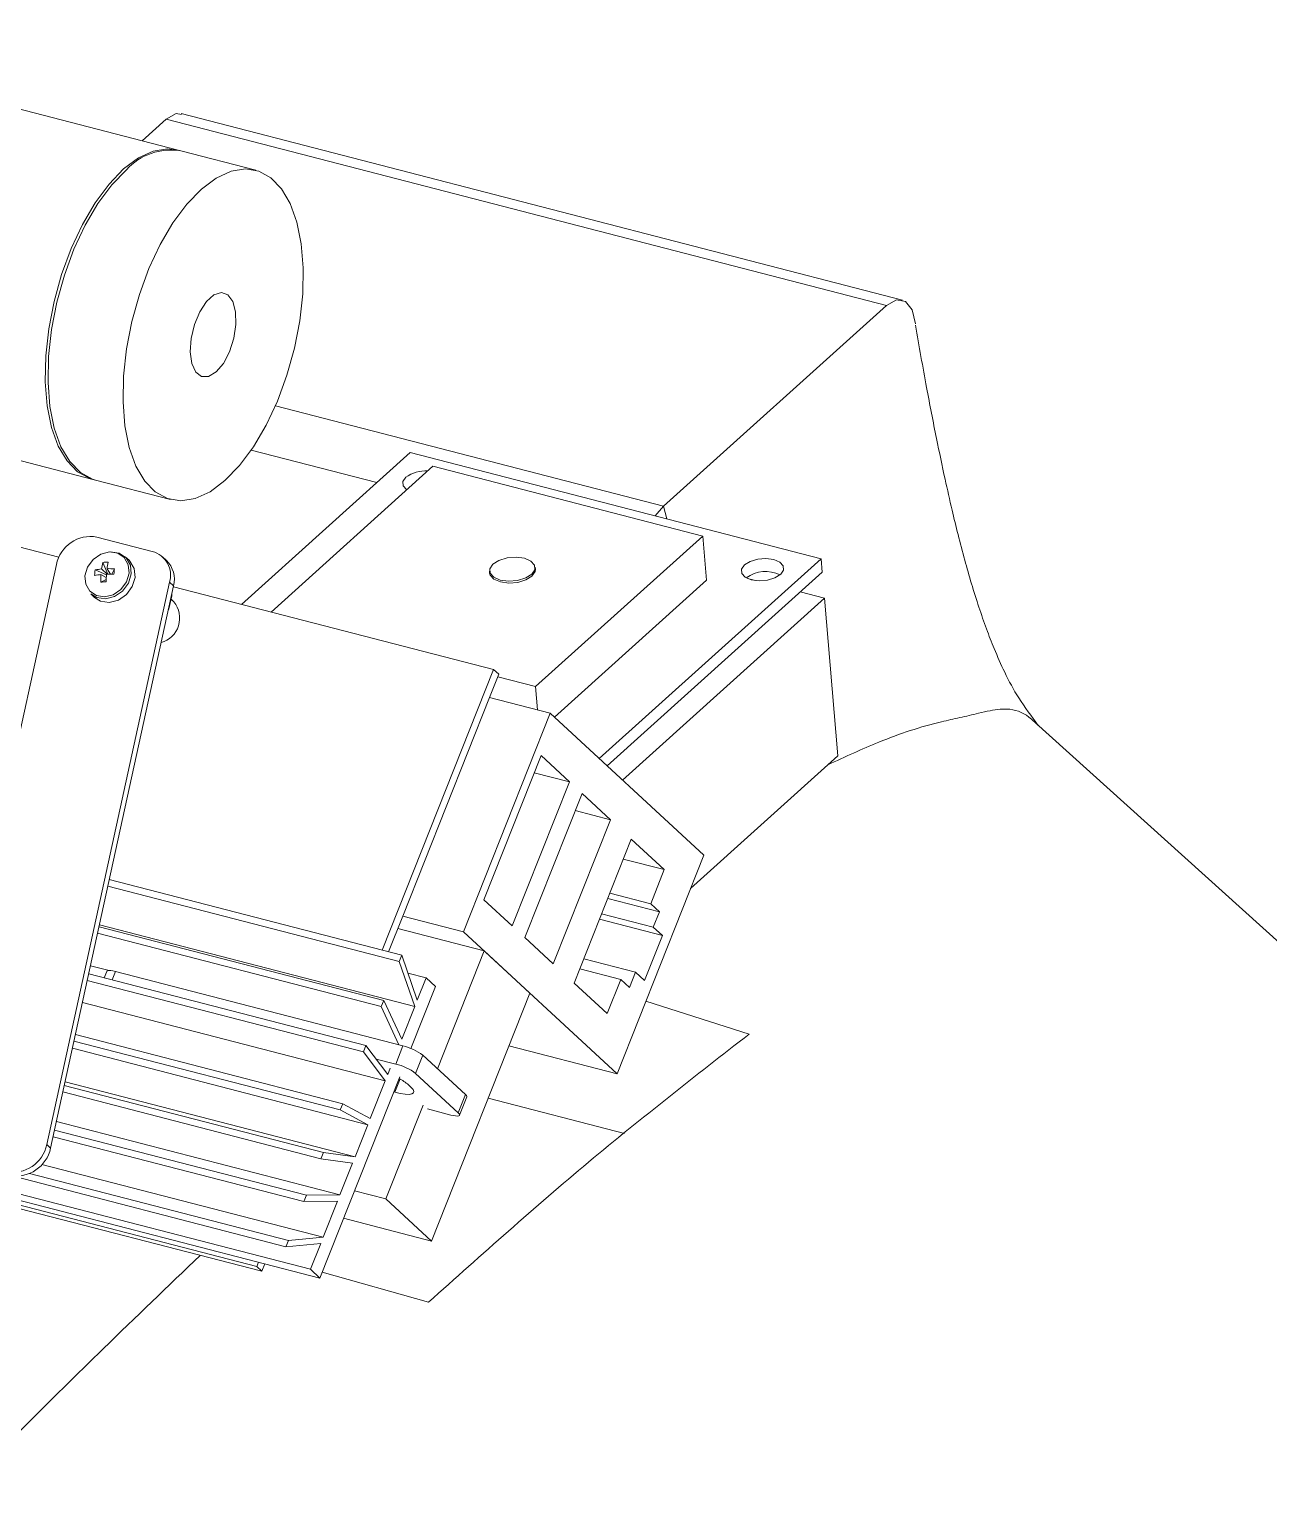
# Model space of a CAD drawing. Header units: inches. Extents: x 0 to 46.8, y 0 to 33.1.
# Drawn here: x 24.427 to 25.198, y 16.566 to 17.482 of the extents above; entities that cross this region are included whole.
import ezdxf

# ---------------------------------------------------------------- set-up
doc = ezdxf.new("R2010")
doc.units = ezdxf.units.IN
doc.header["$MEASUREMENT"] = 0

msp = doc.modelspace()

# ---------------------------------------------------------------- linework, layer by layer
at = {"color": 7, "linetype": 'Continuous', "lineweight": 15}
for p, q in [((24.51939, 17.40749), (24.22944, 17.48248)), ((24.96998, 17.31417), (24.52133, 17.43021)), ((24.51195, 17.42668), (24.49706, 17.41326)), ((24.95993, 17.31081), (24.51195, 17.42668)), ((24.56772, 17.39499), (24.52109, 17.40705)), ((24.95993, 17.31081), (24.82128, 17.18593)), ((24.17646, 17.27762), (24.46641, 17.20263)), ((24.82128, 17.18593), (24.57991, 17.24836)), ((24.66373, 17.2194), (24.55885, 17.12495)), ((24.643, 17.20073), (24.56493, 17.22092)), ((24.91926, 17.15331), (24.66373, 17.2194)), ((24.67789, 17.21086), (24.57723, 17.12019)), ((24.84576, 17.16744), (24.67789, 17.21086)), ((24.46811, 17.20219), (24.51473, 17.19013)), ((24.82128, 17.18593), (24.81611, 17.17999)), ((24.82128, 17.18593), (24.82325, 17.17814)), ((24.3952, 17.16727), (24.44532, 17.15431)), ((24.46894, 17.16683), (24.5034, 17.15792)), ((24.74177, 17.07378), (24.84576, 17.16744)), ((24.84576, 17.16744), (24.84811, 17.14005)), ((24.48892, 17.15238), (24.48653, 17.15459)), ((24.5122, 17.15223), (24.50978, 17.15447)), ((24.78135, 17.02911), (24.91926, 17.15331)), ((24.91926, 17.15331), (24.91997, 17.14504)), ((24.36736, 16.80019), (24.44378, 17.14979)), ((24.46786, 17.14634), (24.47488, 17.14336)), ((24.47147, 17.14346), (24.47478, 17.1417)), ((24.47529, 17.14367), (24.47184, 17.14695)), ((24.47268, 17.15102), (24.47582, 17.14368)), ((24.47528, 17.14715), (24.47743, 17.1437)), ((24.47985, 17.14703), (24.4783, 17.1437)), ((24.71302, 17.14561), (24.71313, 17.14442)), ((24.74162, 17.14686), (24.74152, 17.14806)), ((24.78624, 17.0246), (24.91997, 17.14504)), ((24.51417, 17.13869), (24.43775, 16.78909)), ((24.51659, 17.13645), (24.44016, 16.78685)), ((24.47139, 17.13882), (24.47472, 17.14042)), ((24.51659, 17.13645), (24.51417, 17.13869)), ((24.51647, 17.13591), (24.71563, 17.0844)), ((24.75352, 17.05486), (24.84811, 17.14005)), ((24.87857, 17.13981), (24.87355, 17.1411)), ((24.46514, 17.13146), (24.46753, 17.12925)), ((24.51686, 17.12647), (24.51525, 17.12796)), ((24.79586, 17.0157), (24.92137, 17.12874)), ((24.92137, 17.12874), (24.90622, 17.13266)), ((24.92137, 17.12874), (24.92978, 17.03078)), ((24.51368, 17.12215), (24.51322, 17.12105)), ((24.71563, 17.0844), (24.6464, 16.90992)), ((24.71882, 17.08145), (24.71314, 17.06712)), ((24.71882, 17.08145), (24.71563, 17.0844)), ((24.7182, 17.07988), (24.74177, 17.07378)), ((24.74177, 17.07378), (24.743, 17.0594)), ((24.71314, 17.06712), (24.65917, 16.93111)), ((24.71314, 17.06712), (24.75078, 17.05738)), ((24.75078, 17.05738), (24.69681, 16.92138)), ((24.84638, 16.96898), (24.75078, 17.05738)), ((25.50215, 16.64549), (25.05052, 17.0532)), ((24.74516, 17.03086), (24.70961, 16.94127)), ((24.76276, 17.01458), (24.74516, 17.03086)), ((24.83816, 16.94826), (24.92978, 17.03078)), ((24.72721, 16.92499), (24.76276, 17.01458)), ((24.74093, 17.02022), (24.76276, 17.01458)), ((24.77063, 17.0073), (24.73508, 16.91771)), ((24.78824, 16.99101), (24.77063, 17.0073)), ((24.76641, 16.99666), (24.78824, 16.99101)), ((24.75269, 16.90143), (24.78824, 16.99101)), ((24.80121, 16.97902), (24.76566, 16.88943)), ((24.82178, 16.96), (24.80121, 16.97902)), ((24.84638, 16.96898), (24.79241, 16.83297)), ((24.79628, 16.96659), (24.82178, 16.96)), ((24.81336, 16.93878), (24.82178, 16.96)), ((24.65849, 16.9068), (24.47666, 16.95382)), ((24.65694, 16.9029), (24.47577, 16.94975)), ((24.70961, 16.94127), (24.72721, 16.92499)), ((24.78657, 16.94213), (24.81874, 16.93381)), ((24.78786, 16.94537), (24.81336, 16.93878)), ((24.78276, 16.93252), (24.81492, 16.9242)), ((24.81874, 16.93381), (24.81336, 16.93878)), ((24.81492, 16.9242), (24.81874, 16.93381)), ((24.64733, 16.87869), (24.47025, 16.92449)), ((24.66659, 16.87489), (24.47049, 16.9256)), ((24.65917, 16.93111), (24.65035, 16.9089)), ((24.70979, 16.90938), (24.65606, 16.92327)), ((24.69681, 16.92138), (24.65917, 16.93111)), ((24.7814, 16.92908), (24.82061, 16.91894)), ((24.82061, 16.91894), (24.81492, 16.9242)), ((24.64578, 16.87479), (24.46936, 16.92042)), ((24.79241, 16.83297), (24.69681, 16.92138)), ((24.73508, 16.91771), (24.75269, 16.90143)), ((24.80953, 16.89101), (24.82061, 16.91894)), ((24.65849, 16.9068), (24.65694, 16.9029)), ((24.66814, 16.87879), (24.65849, 16.9068)), ((24.68074, 16.83618), (24.70979, 16.90938)), ((24.70979, 16.90938), (24.73815, 16.88315)), ((24.77168, 16.90459), (24.80384, 16.89627)), ((24.63618, 16.85058), (24.46384, 16.89515)), ((24.47654, 16.89724), (24.46495, 16.90024)), ((24.47506, 16.89671), (24.47346, 16.89267)), ((24.48046, 16.89663), (24.65928, 16.85038)), ((24.65694, 16.9029), (24.66659, 16.87489)), ((24.67368, 16.89275), (24.66231, 16.89569)), ((24.76915, 16.89822), (24.79465, 16.89163)), ((24.80003, 16.88666), (24.80384, 16.89627)), ((24.80384, 16.89627), (24.80953, 16.89101)), ((24.63463, 16.84668), (24.46295, 16.89109)), ((24.6642, 16.84874), (24.67952, 16.88735)), ((24.67368, 16.89275), (24.66814, 16.87879)), ((24.67952, 16.88735), (24.67368, 16.89275)), ((24.76566, 16.88943), (24.78623, 16.87041)), ((24.78623, 16.87041), (24.79465, 16.89163)), ((24.79465, 16.89163), (24.80003, 16.88666)), ((24.64828, 16.82873), (24.45997, 16.87744)), ((24.64733, 16.87869), (24.64578, 16.87479)), ((24.65849, 16.85449), (24.64733, 16.87869)), ((24.67698, 16.72901), (24.73815, 16.88315)), ((24.81037, 16.87822), (24.87447, 16.85766)), ((24.64578, 16.87479), (24.65674, 16.85104)), ((24.66659, 16.87489), (24.65849, 16.85449)), ((24.62027, 16.81051), (24.4547, 16.85333)), ((24.62182, 16.8144), (24.45559, 16.8574)), ((24.63618, 16.85058), (24.63463, 16.84668)), ((24.64982, 16.83263), (24.63618, 16.85058)), ((24.65479, 16.83905), (24.65928, 16.85038)), ((24.79241, 16.83297), (24.72514, 16.85037)), ((24.63741, 16.80135), (24.45372, 16.84886)), ((24.63463, 16.84668), (24.64828, 16.82873)), ((24.64254, 16.84221), (24.65479, 16.83905)), ((24.67166, 16.84458), (24.66716, 16.83325)), ((24.67166, 16.84458), (24.69815, 16.82009)), ((24.58652, 16.72546), (24.17856, 16.83097)), ((24.60756, 16.706), (24.65722, 16.83115)), ((24.65138, 16.83655), (24.64982, 16.83263)), ((24.66716, 16.83325), (24.69365, 16.80875)), ((24.60826, 16.78022), (24.44779, 16.82172)), ((24.6098, 16.78412), (24.44868, 16.82579)), ((24.62946, 16.78131), (24.44915, 16.82795)), ((24.64828, 16.82873), (24.63896, 16.80525)), ((24.65349, 16.82174), (24.65415, 16.82157)), ((24.66423, 16.82467), (24.66267, 16.82611)), ((24.60172, 16.71141), (24.19375, 16.81692)), ((24.62182, 16.8144), (24.62027, 16.81051)), ((24.63896, 16.80525), (24.62182, 16.8144)), ((24.64862, 16.75524), (24.67178, 16.8136)), ((24.69365, 16.80875), (24.69815, 16.82009)), ((24.69447, 16.80726), (24.69897, 16.81859)), ((24.79696, 16.79584), (24.7122, 16.81776)), ((24.60756, 16.706), (24.19959, 16.81151)), ((24.62027, 16.81051), (24.63741, 16.80135)), ((24.68907, 16.80734), (24.67447, 16.81112)), ((24.56831, 16.71314), (24.24788, 16.79602)), ((24.59923, 16.75746), (24.44259, 16.79797)), ((24.6201, 16.75774), (24.44377, 16.80334)), ((24.63741, 16.80135), (24.62946, 16.78131)), ((24.43775, 16.78909), (24.44016, 16.78685)), ((24.59768, 16.75356), (24.44171, 16.7939)), ((24.60963, 16.73135), (24.43477, 16.77658)), ((24.6098, 16.78412), (24.60826, 16.78022)), ((24.60826, 16.78022), (24.62791, 16.77741)), ((24.62946, 16.78131), (24.6098, 16.78412)), ((24.62791, 16.77741), (24.6201, 16.75774)), ((24.58807, 16.72935), (24.42706, 16.771)), ((24.6201, 16.75774), (24.59923, 16.75746)), ((24.6291, 16.76028), (24.64862, 16.75524)), ((24.5715, 16.71019), (24.39957, 16.75466)), ((24.59923, 16.75746), (24.59768, 16.75356)), ((24.59768, 16.75356), (24.61856, 16.75384)), ((24.61856, 16.75384), (24.60963, 16.73135)), ((24.64862, 16.75524), (24.67698, 16.72901)), ((24.6223, 16.74315), (24.67698, 16.72901)), ((24.60963, 16.73135), (24.58807, 16.72935)), ((24.58807, 16.72935), (24.58652, 16.72546)), ((24.58652, 16.72546), (24.60809, 16.72745)), ((24.60809, 16.72745), (24.60172, 16.71141)), ((24.5694, 16.71587), (24.56831, 16.71314)), ((24.5715, 16.71019), (24.56831, 16.71314)), ((24.57335, 16.71485), (24.5715, 16.71019)), ((24.60172, 16.71141), (24.60756, 16.706)), ((24.67513, 16.69095), (24.60897, 16.70954))]:
    msp.add_line(p, q, dxfattribs=at)
at = {"color": 8, "linetype": 'Continuous', "lineweight": 15}
for p, q in [((24.48046, 16.89663), (24.47838, 16.89139)), ((24.65415, 16.82157), (24.65743, 16.82983))]:
    msp.add_line(p, q, dxfattribs=at)
at = {"color": 7, "linetype": 'Continuous', "lineweight": 15, "flags": 128}
for points in [[(24.52154, 17.42959), (24.51815, 17.43016), (24.51195, 17.42668)], [(24.46726, 17.20242), (24.46452, 17.2032), (24.45694, 17.20734), (24.45035, 17.21415), (24.44491, 17.22343), (24.44078, 17.23495), (24.43807, 17.24838), (24.43686, 17.26335), (24.43718, 17.27946), (24.43902, 17.29627), (24.44232, 17.31332), (24.44701, 17.33014), (24.45295, 17.34628), (24.45998, 17.36129), (24.4679, 17.37477), (24.47651, 17.38635), (24.48557, 17.39571), (24.49482, 17.4026), (24.50403, 17.40683), (24.51292, 17.40828), (24.52024, 17.40725)], [(24.48726, 17.39528), (24.47821, 17.38591), (24.4696, 17.37434), (24.46167, 17.36085), (24.45464, 17.34584), (24.44871, 17.3297), (24.44402, 17.31288), (24.44071, 17.29583), (24.43887, 17.27902), (24.43856, 17.26291), (24.43977, 17.24794), (24.44247, 17.23451), (24.4466, 17.223), (24.45204, 17.21371), (24.45864, 17.2069), (24.46622, 17.20276), (24.46811, 17.20219)], [(24.53389, 17.38322), (24.52484, 17.37385), (24.51623, 17.36228), (24.5083, 17.34879), (24.50127, 17.33378), (24.49533, 17.31764), (24.49065, 17.30082), (24.48734, 17.28377), (24.4855, 17.26696), (24.48519, 17.25085), (24.4864, 17.23588), (24.4891, 17.22245), (24.49323, 17.21094), (24.49867, 17.20165), (24.50527, 17.19484), (24.51285, 17.1907), (24.5212, 17.18933), (24.5301, 17.19078), (24.5393, 17.19501), (24.54856, 17.2019), (24.55762, 17.21126), (24.56622, 17.22284), (24.57415, 17.23632), (24.58118, 17.25134), (24.58712, 17.26748), (24.5918, 17.2843), (24.59511, 17.30135), (24.59695, 17.31816), (24.59727, 17.33427), (24.59605, 17.34924), (24.59335, 17.36267), (24.58922, 17.37418), (24.58378, 17.38347), (24.57718, 17.39028), (24.5696, 17.39442), (24.56125, 17.39578), (24.55235, 17.39433), (24.54315, 17.3901), (24.53389, 17.38322)], [(24.54309, 17.26951), (24.5384, 17.26668), (24.53401, 17.26666), (24.53041, 17.26944), (24.52797, 17.27473), (24.52698, 17.28195), (24.52753, 17.29032), (24.52956, 17.29894), (24.53285, 17.30686), (24.53706, 17.31323), (24.54171, 17.31736), (24.54632, 17.3188), (24.55037, 17.3174), (24.55343, 17.31331), (24.55517, 17.30697), (24.55539, 17.29907), (24.55409, 17.29046), (24.55138, 17.28208), (24.54758, 17.27483), (24.54309, 17.26951)], [(24.97789, 17.29941), (24.97585, 17.30812), (24.97172, 17.31335), (24.96613, 17.3143), (24.95993, 17.31081)], [(24.661, 17.20397), (24.65918, 17.20134), (24.65936, 17.19867), (24.66151, 17.19636), (24.66167, 17.19625)], [(24.47672, 17.15753), (24.47136, 17.15616), (24.46659, 17.15288), (24.46313, 17.14818), (24.46152, 17.14278), (24.462, 17.1375), (24.4645, 17.13315), (24.46862, 17.13038), (24.47376, 17.12962), (24.47912, 17.13098), (24.4839, 17.13427), (24.48735, 17.13896), (24.48896, 17.14436), (24.48848, 17.14964), (24.48599, 17.154), (24.48186, 17.15677), (24.47672, 17.15753)], [(24.46514, 17.13146), (24.46888, 17.12916), (24.47428, 17.12836), (24.47992, 17.12979), (24.48493, 17.13324), (24.48856, 17.13818), (24.49025, 17.14386), (24.48975, 17.14941), (24.48713, 17.15398), (24.48279, 17.15689), (24.47739, 17.15769)], [(24.46753, 17.12925), (24.47127, 17.12694), (24.47667, 17.12615), (24.48231, 17.12758), (24.48732, 17.13103), (24.49095, 17.13597), (24.49265, 17.14164), (24.49214, 17.14719), (24.48952, 17.15177), (24.48892, 17.15238)], [(24.71515, 17.14997), (24.7132, 17.14714), (24.71339, 17.14427), (24.71569, 17.14178), (24.71976, 17.14007), (24.72497, 17.13938), (24.73053, 17.13983), (24.7356, 17.14135), (24.73939, 17.1437), (24.74135, 17.14653), (24.74115, 17.1494), (24.73885, 17.15188), (24.73478, 17.1536), (24.72957, 17.15428), (24.72401, 17.15383), (24.71894, 17.15232), (24.71515, 17.14997)], [(24.87159, 17.14951), (24.86978, 17.14688), (24.86996, 17.1442), (24.8721, 17.14189), (24.87589, 17.1403), (24.88073, 17.13966), (24.8859, 17.14008), (24.89061, 17.14149), (24.89415, 17.14367), (24.89596, 17.1463), (24.89578, 17.14898), (24.89364, 17.15129), (24.88986, 17.15288), (24.88501, 17.15352), (24.87984, 17.1531), (24.87513, 17.15169), (24.87159, 17.14951)], [(24.71313, 17.14442), (24.71349, 17.14307), (24.7158, 17.14059), (24.71986, 17.13887), (24.72507, 17.13819), (24.73064, 17.13864), (24.7357, 17.14015), (24.7395, 17.1425)], [(24.7395, 17.1425), (24.74145, 17.14533), (24.74162, 17.14686)], [(24.51551, 17.13153), (24.51548, 17.13023), (24.51368, 17.12215)], [(24.47506, 16.89671), (24.47514, 16.89685), (24.47561, 16.89712), (24.47641, 16.89724), (24.47751, 16.89719), (24.47888, 16.89699), (24.48046, 16.89663)], [(24.66423, 16.82467), (24.66554, 16.82321), (24.66609, 16.822), (24.66585, 16.82108), (24.66483, 16.82048), (24.66307, 16.82022), (24.66063, 16.82032), (24.65762, 16.82078), (24.65415, 16.82157)], [(24.68907, 16.80734), (24.69065, 16.80698), (24.69202, 16.80678), (24.69312, 16.80673), (24.69392, 16.80685), (24.69439, 16.80712), (24.6945, 16.80754), (24.69425, 16.80809), (24.69365, 16.80875)]]:
    msp.add_lwpolyline(points, dxfattribs=at)
at = {"color": 7, "linetype": 'Continuous', "lineweight": 15}
for centre, radius, start, end in [((24.51508, 17.36983), 0.0377, 80.8306, 137.5483), ((24.67347, 17.18675), 0.02126, 86.69288, 125.90733), ((24.46506, 17.14546), 0.02172, 79.71366, 168.4967), ((24.49918, 17.14292), 0.01558, 344.22806, 74.26629), ((24.50075, 17.14055), 0.01636, 345.48749, 45.57532), ((24.49201, 17.14209), 0.02452, 170.01025, 177.87698), ((24.47599, 17.08692), 0.05672, 94.57145, 98.60015), ((24.47518, 17.11166), 0.03545, 95.4117, 101.9176), ((24.52015, 17.1403), 0.04878, 176.28844, 181.73132), ((24.5067, 17.14185), 0.03523, 164.91359, 171.67677), ((24.47572, 17.12698), 0.02423, 89.3994, 97.19421), ((24.55069, 17.13763), 0.07603, 175.45751, 178.95899), ((24.47787, 17.0568), 0.0869, 88.92885, 91.95797), ((24.52788, 17.14021), 0.05306, 168.03764, 172.48783), ((24.47627, 17.09483), 0.05233, 86.07629, 91.09165), ((24.33734, 17.16046), 0.14315, 353.27039, 354.61684), ((24.88478, 17.12431), 0.02106, 64.72261, 125.0957), ((24.46704, 17.24303), 0.1043, 272.39214, 274.20192), ((24.50459, 17.11644), 0.01584, 285.6954, 39.27044), ((24.65133, 16.81729), 0.03403, 53.32312, 76.48467), ((24.64683, 16.80596), 0.03403, 53.32315, 76.48468), ((24.63944, 16.79905), 0.03566, 49.35959, 60.80849), ((24.6974, 16.81871), 0.00157, 355.78306, 61.4938), ((24.41647, 16.79342), 0.02172, 259.71358, 348.49669), ((24.41888, 16.79119), 0.02172, 259.71358, 348.49669)]:
    msp.add_arc(centre, radius, start, end, dxfattribs=at)
for points, knots in [([(25.05433, 17.04971), (25.05012, 17.05526), (25.0423, 17.06558), (25.03361, 17.08201), (25.02713, 17.09654), (25.02194, 17.10999), (25.01725, 17.12349), (25.01277, 17.13777), (25.00847, 17.15282), (25.00447, 17.16807), (25.0004, 17.18486), (24.99589, 17.20479), (24.99056, 17.23019), (24.98435, 17.26206), (24.98023, 17.28558), (24.97797, 17.2985)], [0, 0, 0, 0, 0.080944, 0.150416, 0.211157, 0.261437, 0.31604, 0.374536, 0.432741, 0.494773, 0.554205, 0.629205, 0.727157, 0.850085, 1, 1, 1, 1]), ([(24.92355, 17.02517), (24.9341, 17.03008), (24.95779, 17.04111), (24.98514, 17.05014), (25.00564, 17.05449), (25.01573, 17.05685), (25.02414, 17.05887), (25.03066, 17.05988), (25.03969, 17.05993), (25.04627, 17.05703), (25.05035, 17.05331), (25.0505, 17.05317)], [0, 0, 0, 0, 0.24069, 0.540357, 0.630226, 0.720834, 0.776148, 0.826546, 0.874628, 0.995236, 1, 1, 1, 1]), ([(24.87447, 16.85766), (24.84117, 16.83174), (24.77449, 16.77984), (24.70827, 16.7206), (24.67513, 16.69095)], [0, 0, 0, 0, 0.499498, 1, 1, 1, 1]), ([(24.37373, 16.56236), (24.39023, 16.57938), (24.42323, 16.61343), (24.47643, 16.66561), (24.5131, 16.70085), (24.53315, 16.72011)], [0, 0, 0, 0, 0.311963, 0.623952, 1, 1, 1, 1])]:
    msp.add_open_spline(points, degree=3, knots=knots, dxfattribs=at)

doc.saveas('drawing.dxf')
